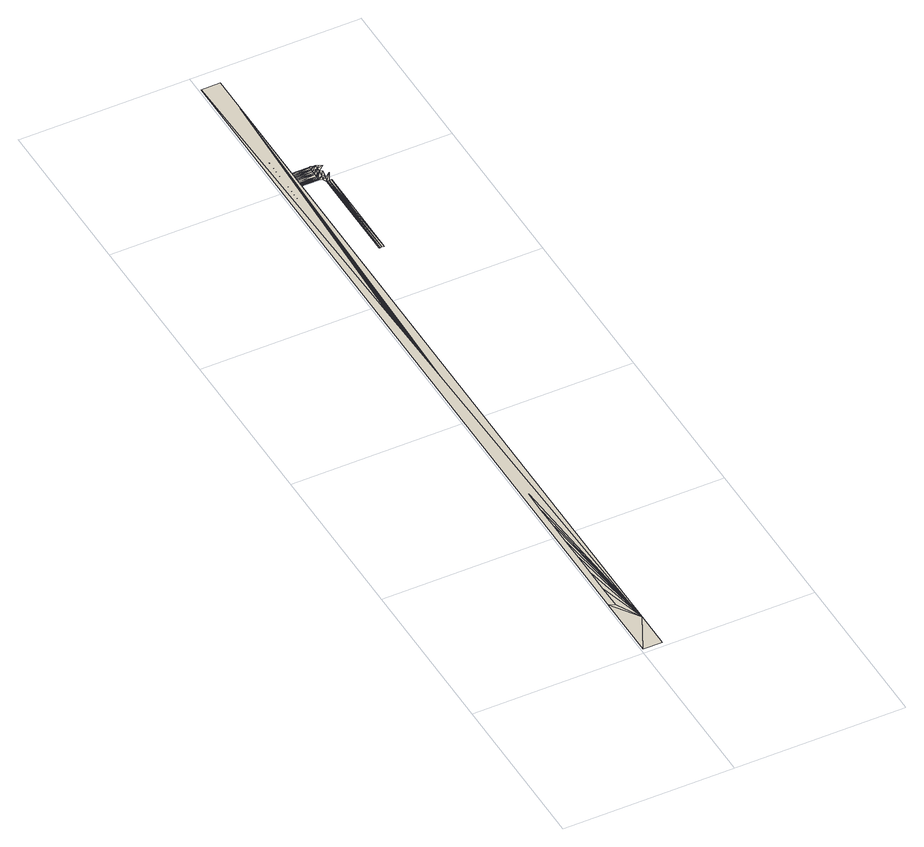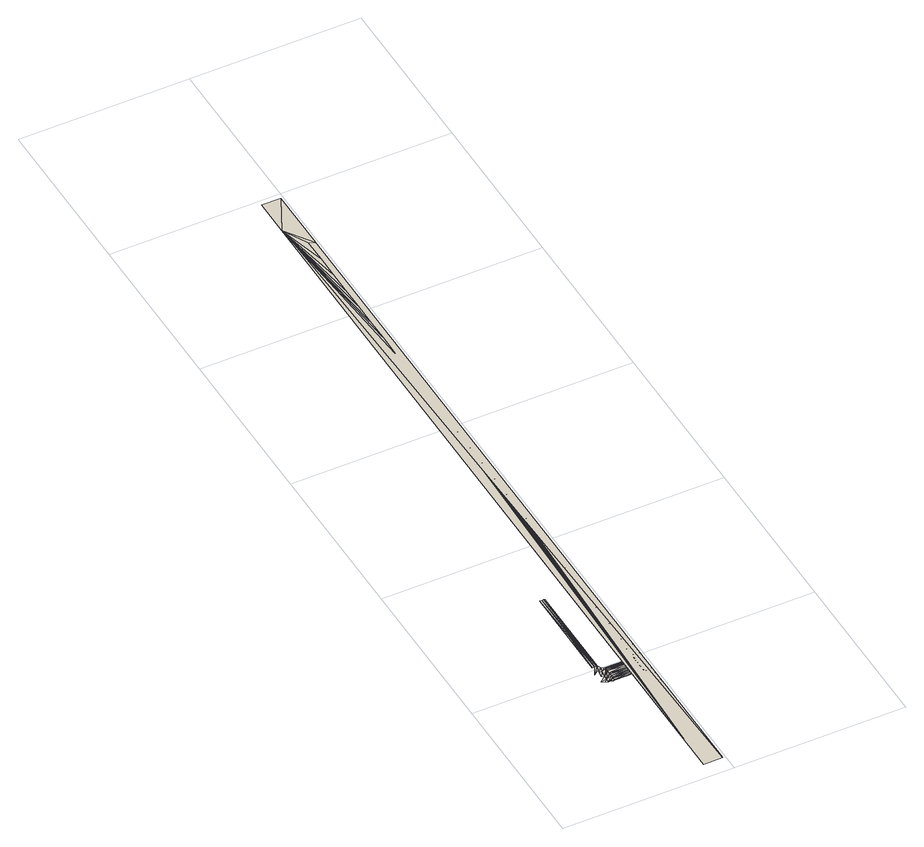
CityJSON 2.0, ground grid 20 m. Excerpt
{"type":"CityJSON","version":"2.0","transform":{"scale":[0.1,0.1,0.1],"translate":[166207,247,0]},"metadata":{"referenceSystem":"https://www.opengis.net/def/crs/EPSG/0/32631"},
"CityObjects":{
"building1":{"type":"Building","attributes":{"properties":{"Pset_BuildingCommon":{"Reference":"Project Information","NumberOfStoreys":2},"Other":{"Category":"Project Information","Client Name":"Owner","Project Address":"Enter address here","Project Issue Date":"Issue Date","Project Name":"Project Name","Project Number":"Project Number","Project Status":"Project Status"}}},"geometry":[{"type":"MultiSurface","lod":"2.2","boundaries":[[[0,1,2]],[[3,0,2]],[[4,0,3]],[[0,4,5]],[[0,5,6]],[[0,6,7]],[[0,7,8]],[[0,8,9]],[[0,9,10]],[[0,10,11]],[[1,12,2]],[[1,0,13]],[[13,0,11]],[[13,11,14]],[[13,14,15]],[[13,15,16]],[[13,16,17]],[[13,17,18]],[[13,18,19]],[[13,19,20]],[[13,20,21]],[[13,21,22]],[[1,23,12]],[[13,22,24]],[[1,13,23]],[[13,24,25]],[[13,25,26]],[[13,26,27]],[[28,29,30]],[[31,30,29]],[[31,32,29]],[[33,29,32]],[[33,34,32]],[[35,32,34]],[[32,29,30]],[[36,34,35]],[[34,30,29]],[[34,36,37]],[[34,32,30]],[[29,32,36]],[[13,27,38]],[[34,29,36]],[[39,36,37]],[[32,34,36]],[[36,39,40]],[[41,39,40]],[[39,41,42]],[[43,44,45]],[[34,46,36]],[[45,39,47]],[[36,39,41]],[[34,36,48]],[[43,45,49]],[[13,38,50]],[[46,41,42]],[[45,43,51]],[[45,49,47]],[[41,46,52]],[[47,53,41]],[[36,41,46]],[[47,49,53]],[[47,41,49]],[[43,49,51]],[[53,49,41]],[[45,51,49]],[[34,48,46]],[[48,46,52]],[[36,46,48]],[[46,48,54]],[[49,55,56]],[[51,49,56]],[[49,51,55]],[[34,57,48]],[[51,56,55]],[[34,48,58]],[[57,48,54]],[[34,59,57]],[[13,50,60]],[[48,57,61]],[[34,58,59]],[[61,58,57]],[[62,57,58]],[[62,59,58]],[[63,58,59]],[[63,64,59]],[[48,57,58]],[[65,59,64]],[[43,66,67]],[[66,43,68]],[[44,43,68]],[[43,44,69]],[[45,44,69]],[[44,45,70]],[[70,39,45]],[[71,45,39]],[[57,59,58]],[[60,72,13]],[[71,47,39]],[[73,39,47]],[[73,53,47]],[[74,47,53]],[[75,76,77]],[[74,41,53]],[[76,75,78]],[[79,53,41]],[[79,49,41]],[[80,41,49]],[[81,75,78]],[[80,56,49]],[[82,49,56]],[[75,81,83]],[[55,56,82]],[[56,55,84]],[[51,55,84]],[[55,51,85]],[[83,86,81]],[[72,87,13]],[[88,81,86]],[[66,68,67]],[[43,67,68]],[[43,69,68]],[[44,68,69]],[[44,70,69]],[[45,69,70]],[[71,70,45]],[[70,71,39]],[[87,89,13]],[[73,71,39]],[[71,73,47]],[[74,73,47]],[[73,74,53]],[[79,74,53]],[[76,78,77]],[[74,79,41]],[[75,77,78]],[[80,79,41]],[[79,80,49]],[[82,80,49]],[[75,83,78]],[[80,82,56]],[[56,84,82]],[[81,78,83]],[[55,82,84]],[[55,85,84]],[[51,84,85]],[[89,90,13]],[[88,83,81]],[[13,91,92]],[[90,91,13]],[[67,68,93]],[[93,68,69]],[[94,67,93]],[[70,95,69]],[[95,70,71]],[[94,77,96]],[[71,73,97]],[[96,78,77]],[[93,69,95]],[[74,97,73]],[[98,94,93]],[[79,97,74]],[[12,13,92]],[[84,85,99]],[[98,96,94]],[[84,100,82]],[[80,101,79]],[[82,101,80]],[[97,95,71]],[[100,84,99]],[[101,82,100]],[[83,78,102]],[[102,78,96]],[[98,93,103]],[[103,93,95]],[[97,79,101]],[[97,101,104]],[[105,95,97]],[[97,104,105]],[[23,13,12]]]}]}
},
"vertices":[
[25,50,0],[25,6,0],[3,6,0],[3,83,0],[10,79,0],[10,107,0],[10,134,0],[10,162,0],[10,189,0],[10,216,0],[10,244,0],[10,272,0],[3,980,0],[25,936,0],[10,299,0],[10,326,0],[10,354,0],[10,381,0],[10,409,0],[10,437,0],[10,463,0],[10,491,0],[10,518,0],[25,980,0],[10,560,0],[10,603,0],[10,646,0],[10,688,0],[3,782,0],[12,783,0],[12,782,0],[3,783,0],[12,786,0],[3,786,0],[12,792,0],[3,792,0],[12,798,0],[3,798,0],[10,715,0],[12,806,0],[3,806,0],[12,815,0],[3,815,0],[12,802,0],[12,803,0],[12,804,0],[12,824,0],[12,810,0],[12,832,0],[12,817,0],[10,743,0],[12,823,0],[3,824,0],[12,812,0],[3,832,0],[12,822,0],[12,819,0],[12,838,0],[12,844,0],[12,847,0],[10,770,0],[3,838,0],[3,844,0],[3,847,0],[12,848,0],[3,848,0],[12,801,0],[45,801,0],[45,802,0],[45,803,0],[45,804,0],[45,806,0],[10,797,0],[45,810,0],[45,812,0],[52,679,0],[51,679,0],[51,795,0],[52,795,0],[45,815,0],[45,817,0],[54,679,0],[45,819,0],[54,795,0],[45,822,0],[45,823,0],[57,679,0],[10,825,0],[57,795,0],[10,853,0],[10,880,0],[10,907,0],[3,902,0],[50,804,0],[49,800,0],[52,813,0],[53,800,0],[52,817,0],[54,805,0],[47,823,0],[49,822,0],[52,822,0],[60,806,0],[55,811,0],[55,821,0],[59,819,0]
]}
